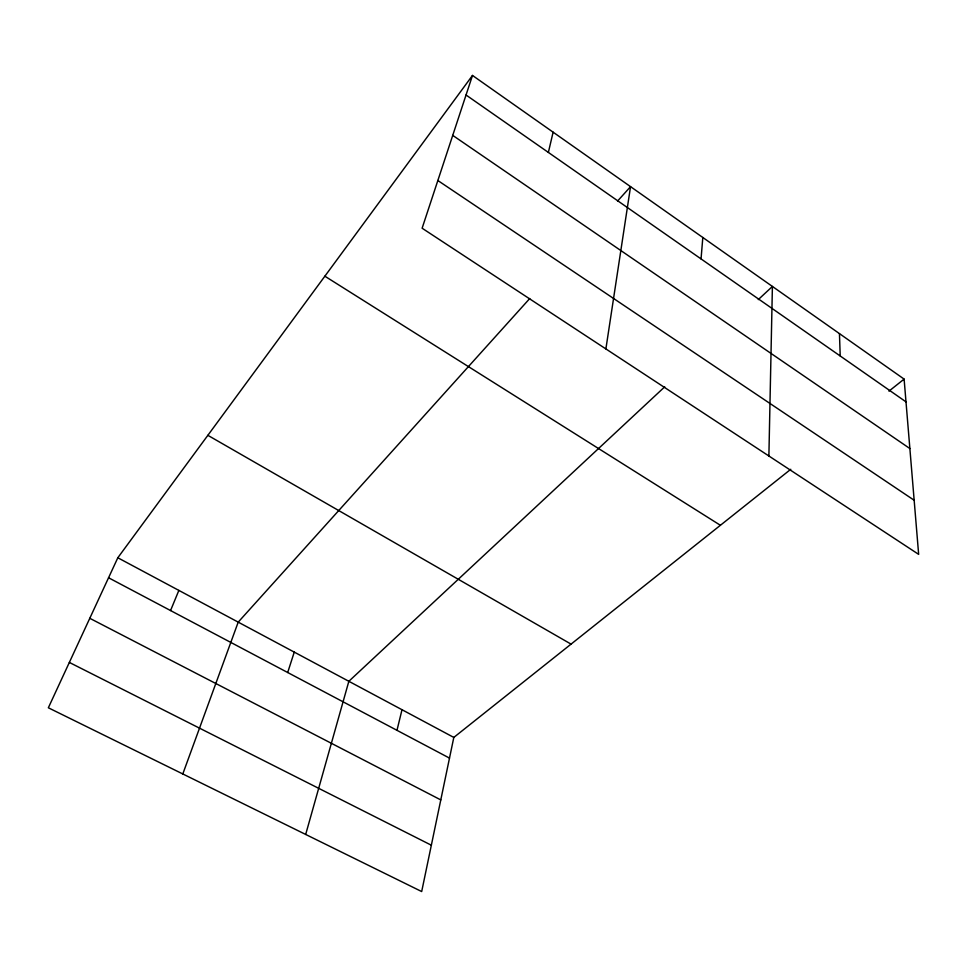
<?xml version="1.0" encoding="UTF-8"?>
<svg xmlns="http://www.w3.org/2000/svg" width="967" height="967" viewBox="0 0 967 967"><rect width="100%" height="100%" fill="white"/><g stroke="black" fill="none" stroke-linecap="round" stroke-linejoin="round"><path stroke-width="1.45" d="M768.886 455.989L772.403 286.45L758.285 299.613M701.051 258.914L702.816 237.495M605.886 348.93L630.544 186.655L617.562 201.063M790.776 469.285L453.813 737.422L421.685 891.55L48.35 707.784L117.817 557.766L472.488 75.45L904.109 379.1L918.65 554.357L422.12 228.224L472.488 75.45M548.374 152.423L553.112 132.177M396.978 730.327L402.006 709.718M305.681 834.448L348.845 681.3L664.728 386.824M287.695 672.512L294.258 652.109M182.799 773.963L238.208 622.144L529.759 298.525M170.555 610.552L178.859 590.402M888.963 391.151L904.109 379.1M69.346 662.431L431.342 845.206M89.786 618.3L440.783 799.902M108.558 577.758L449.498 758.104M117.817 557.766L453.813 737.422M207.857 435.319L571.062 644.119M324.864 276.199L720.403 525.286M437.846 180.515L914.166 500.253M452.725 135.38L909.862 448.543M466.046 95.008L905.994 401.861M839.453 333.615L840.214 355.977"/></g></svg>
